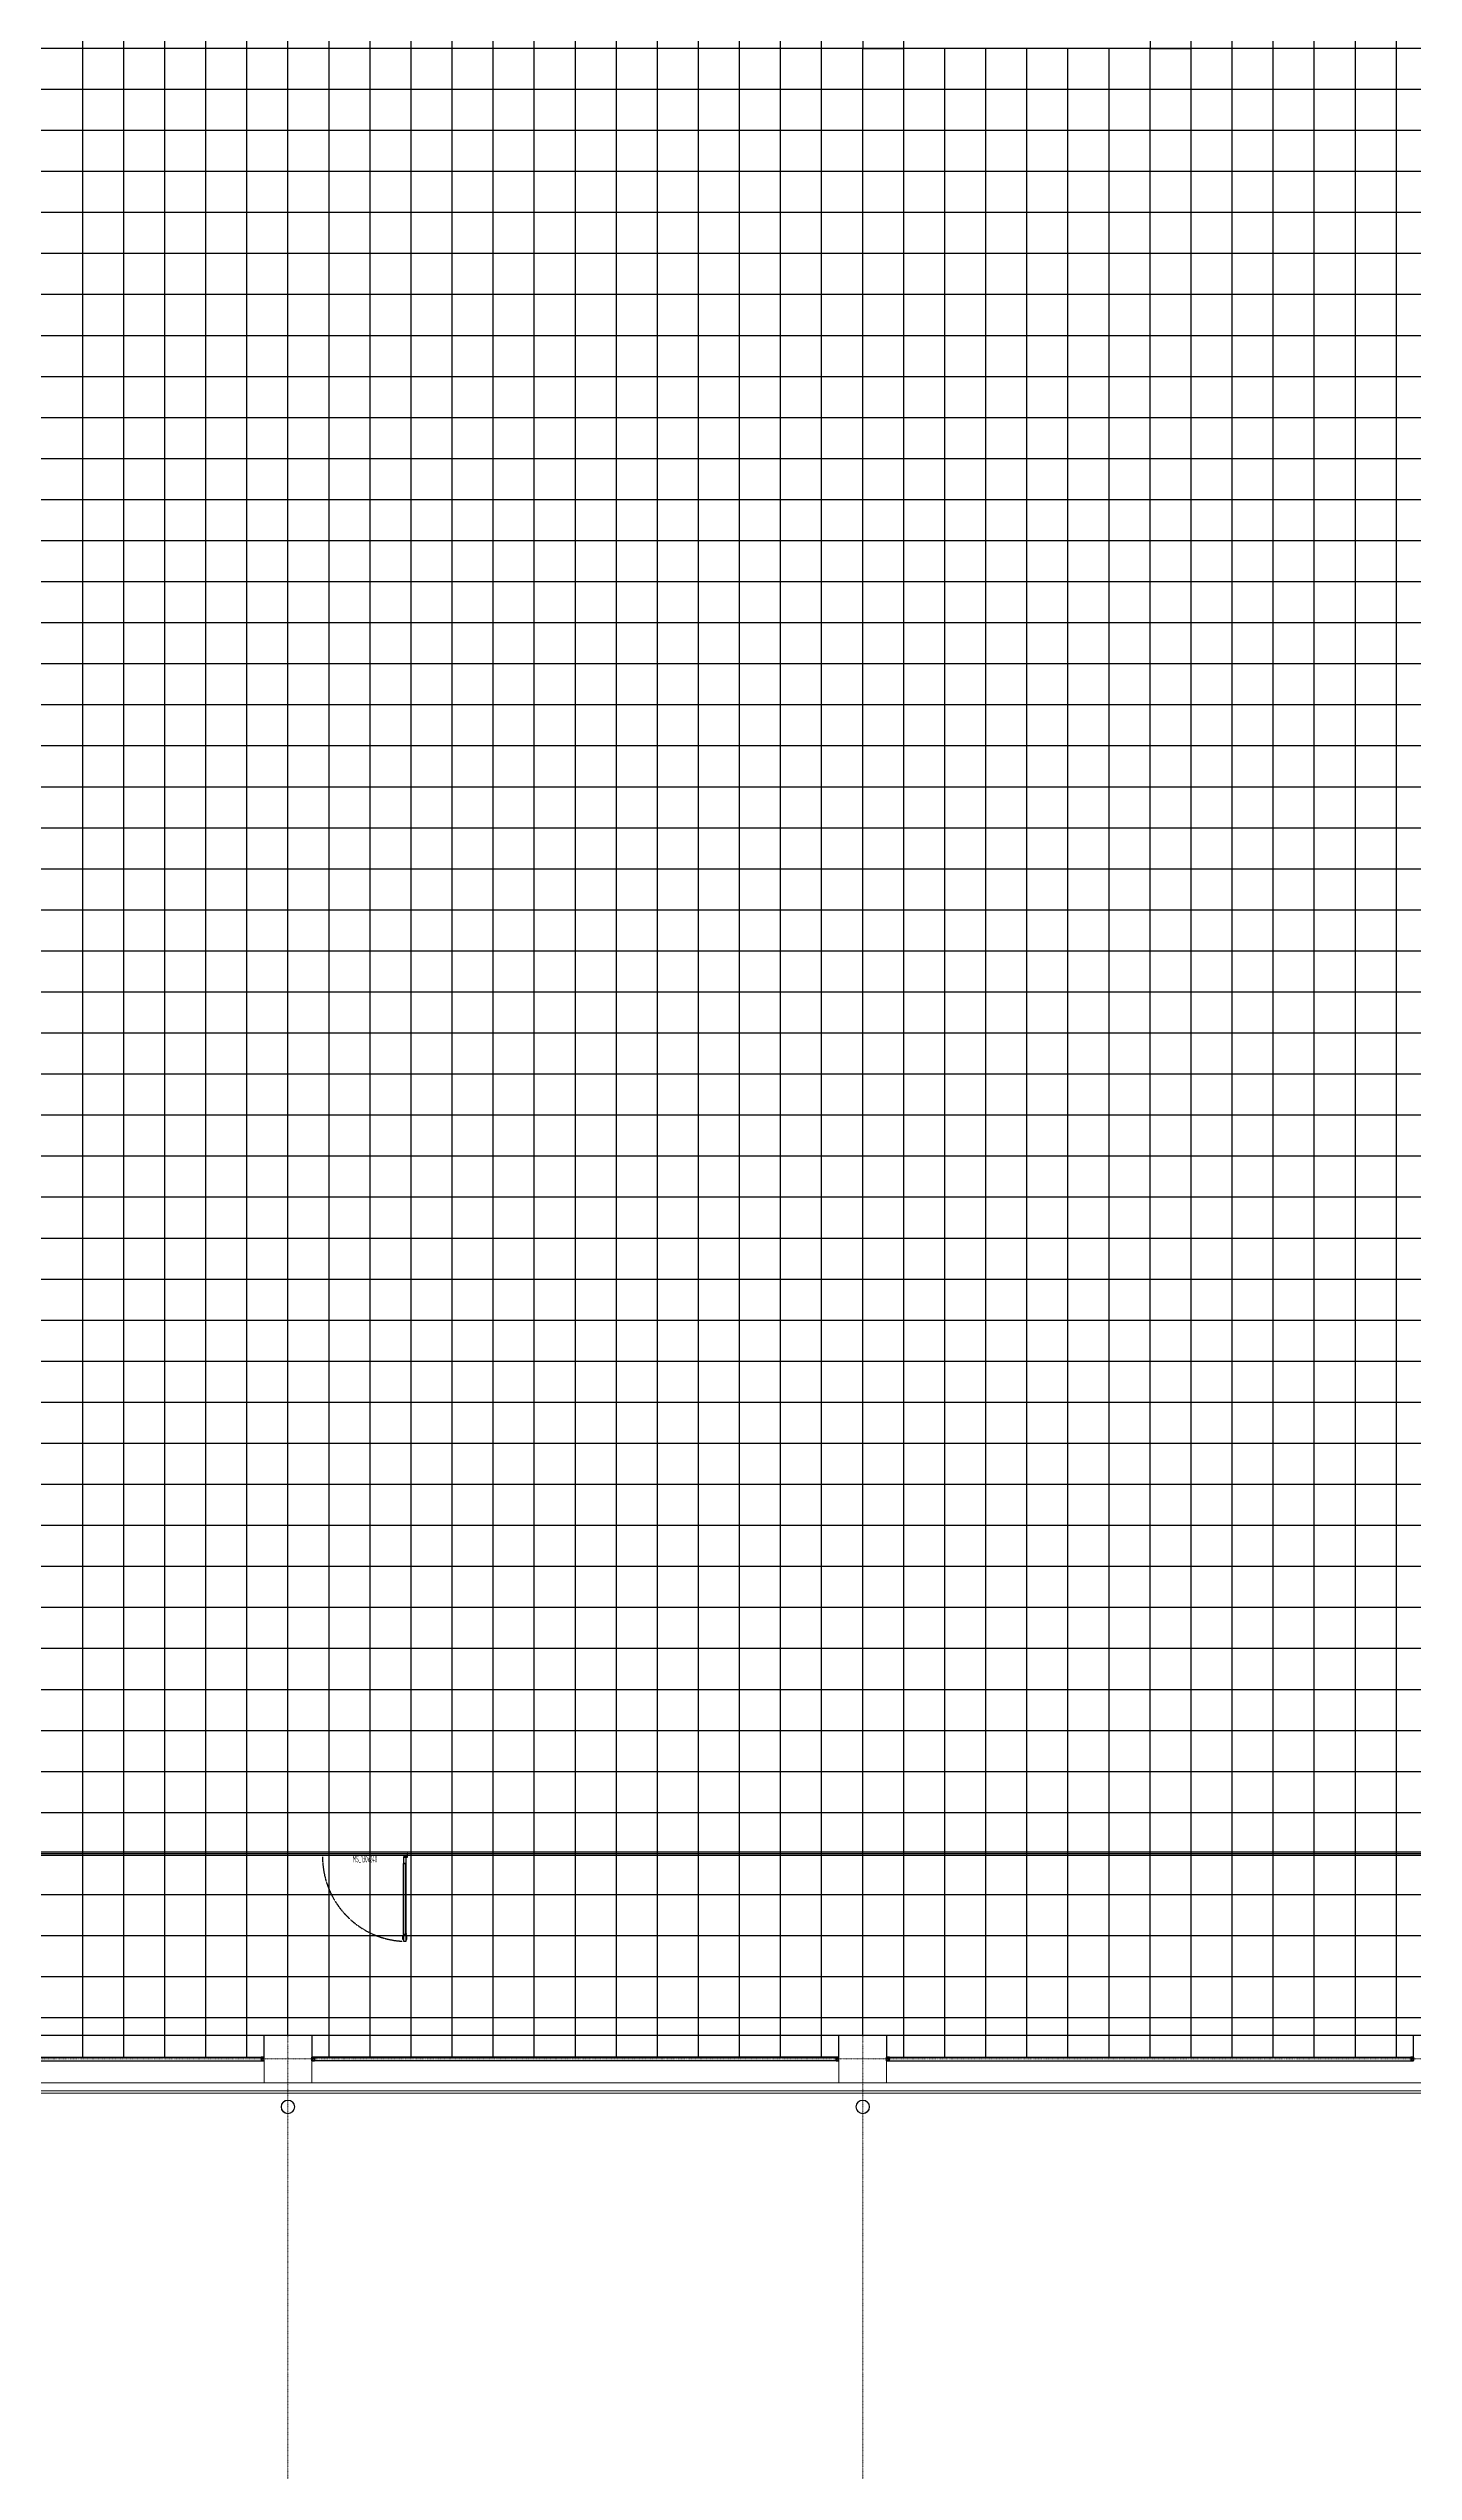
# Model space of a CAD drawing. Extents: x -32000 to 290600, y -96057 to 131250.
# Drawn here: x 22900 to 42850, y -6033 to 29400 of the extents above; entities that cross this region are included whole.
import ezdxf
from ezdxf.enums import TextEntityAlignment as Align

# ---------------------------------------------------------------- set-up
doc = ezdxf.new("R2010")
doc.units = 0
doc.linetypes.add('H12PL3$0$JJP_三點線', pattern=[0.9, 0.3, -0.15, 0, -0.15, 0, -0.15, 0, -0.15])
doc.linetypes.add('XFDP30-200K$0$HIDDEN', pattern=[0.3, 0.2, -0.1])
for name, color, linetype in [('H12PL3$0$A-OBJE-MEP', 252, 'Continuous'), ('H12PL3$0$A-WALL-EX', 252, 'Continuous'), ('H12PL3$0$S-COL', 252, 'Continuous'), ('H12PL3$0$S-GRID', 252, 'Continuous'), ('XFDP30-200K$0$A-Door (200K)', 2, 'Continuous'), ('XFDP30-200K$0$A-Partition-Col (200K)', 1, 'Continuous'), ('XFDP30-200K$0$A-W-P1S (200K)', 2, 'Continuous'), ('XFDP30-200K$0$A-W-R1 (Rockwool) (200K)', 2, 'Continuous'), ('XFDR30-200K$0$A-R-Plan (200K_Abnormal)', 141, 'Continuous'), ('XFDR30-200K$0$A-R-Plan(200K)', 141, 'Continuous')]:
    doc.layers.add(name, color=color, linetype=linetype)
doc.layers.add('XFDP30-200K$0$A-Area (200K)', color=7, linetype='Continuous', plot=False)
doc.layers.add('XFDR30-200K$0$A-Area (200K)', color=171, linetype='Continuous', plot=False)
doc.styles.add('XFDP30-200K$0$AA-TXT', font='isocp.shx', dxfattribs={"width": 0.8, "bigfont": 'china.shx'})

# ---------------------------------------------------------------- blocks, each defined once
blk = doc.blocks.new('XFDP30-200K$0$TP1-50-Partition_Col-side')
blk.add_lwpolyline([(-2.5, -4), (-2.5, -3.9), (-2.6, -3.9), (-2.5, -3), (-2.5, -0.3), (-2.4, -0.2), (-0.7, -0.2), (-0.5, -0.2), (-0.1, -0.2), (0, -0.2), (0, -0.2), (0.5, -0.2), (0.6, -0.2), (2.4, -0.2), (2.5, -0.3), (2.5, -3), (2.6, -3.9), (2.5, -3.9), (2.5, -4), (2.7, -4), (2.7, 0), (-2.7, 0), (-2.7, -4)], close=True)
for points in [[(-1.6, -2.1), (-2.3, -2.1, 0.414213), (-2.4, -2.2), (-2.4, -3.6), (-2.5, -3.6), (-2.5, -2.2, -0.414213), (-2.3, -2), (-1.6, -2), (-1.6, -2.1)], [(1.6, -2.1), (2.3, -2.1, -0.414213), (2.4, -2.2), (2.4, -3.6), (2.5, -3.6), (2.5, -2.2, 0.414213), (2.3, -2), (1.6, -2), (1.6, -2.1)]]:
    blk.add_lwpolyline(points, format="xyb")
blk.add_lwpolyline([(2.2, -3.6), (-2.2, -3.6, -0.414214), (-2.3, -3.5), (-2.3, -2.6, -0.414214), (-2.2, -2.5), (-1.3, -2.5, 0.414214), (-1.1, -2.3), (-1.1, -2.2, 0.414214), (-1.3, -2.1), (-1.9, -2.1), (-1.9, -2.1), (-1.3, -2.1, -0.414214), (-1.2, -2.2), (-1.2, -2.3, -0.414214), (-1.3, -2.4), (-2.2, -2.4, 0.414214), (-2.4, -2.6), (-2.4, -3.5, 0.414214), (-2.2, -3.6), (2.2, -3.6, 0.414214), (2.4, -3.5), (2.4, -2.6, 0.414214), (2.2, -2.4), (1.3, -2.4, -0.414214), (1.2, -2.3), (1.2, -2.2, -0.414214), (1.3, -2.1), (1.9, -2.1), (1.9, -2.1), (1.3, -2.1, 0.414214), (1.1, -2.2), (1.1, -2.3, 0.414214), (1.3, -2.5), (2.2, -2.5, -0.414214), (2.3, -2.6), (2.3, -3.5, -0.414214)], format="xyb", close=True)
blk = doc.blocks.new('XFDP30-200K$0$GAD2205')
blk.add_lwpolyline([(0, 1), (0, 1), (-18, 1, -0.414214), (-18, 2), (-18, 3, -0.414214), (-18, 3), (-14, 3, 0.414214), (-13, 4), (-13, 4, 0.414214), (-14, 4), (-18, 4, -0.414214), (-18, 5), (-18, 12, -0.414214), (-18, 12), (-18, 12, 0.414214), (-18, 12), (-18, 14, 0.72636), (-19, 14), (-19, 13, 0.158507), (-19, 13), (-19, 0, 0.414214), (-19, 0), (19, 0, 0.414214), (19, 0), (19, 13, 0.158507), (19, 13), (19, 14, 0.72636), (18, 14), (18, 12, 0.414214), (18, 12, -0.414214), (18, 12), (18, 5, -0.414214), (18, 4), (14, 4, 0.414214), (13, 4), (13, 4, 0.414214), (14, 3), (18, 3, -0.414214), (18, 3), (18, 2, -0.414214), (18, 1), (0, 1)], format="xyb", close=True)
blk = doc.blocks.new('XFDP30-200K$0$Door-S130a')
for p, q in [((8.8, 120.4), (8.8, 125.3)), ((8.8, 125.3), (9.6, 125.3)), ((9.6, 120.4), (8.8, 120.4)), ((9.6, 125.3), (9.6, 120.4))]:
    blk.add_line(p, q)
blk.add_lwpolyline([(4.8, 120.4), (4.8, 125.3), (4, 125.3), (4, 120.4)], close=True)
at = {"ltscale": 5}
for points in [[(8.8, 117.8), (8.8, 127.9), (4.8, 127.9), (4.8, 117.8)], [(5, 117.5), (5, 14.8), (5, 14.8), (5, 117.5)], [(8.6, 14.8), (8.5, 14.8), (8.5, 117.5), (8.6, 117.5)], [(8.8, 4.3), (8.8, 14.4), (4.8, 14.4), (4.8, 4.3)]]:
    blk.add_lwpolyline(points, close=True, dxfattribs=at)
blk.add_lwpolyline([(4.8, 117.9), (4.8, 116.7, 0.158507), (4.9, 116.7), (4.9, 116.5, 0.72636), (5, 116.6), (5, 116.7, 0.414214), (5, 116.7, -0.414214), (4.9, 116.8), (4.9, 117.5, -0.414214), (5, 117.5), (5.4, 117.5, 0.414214), (5.4, 117.5), (5.4, 117.6, 0.414214), (5.4, 117.6), (5, 117.6, -0.414214), (4.9, 117.6), (4.9, 117.8, -0.414214), (5, 117.8), (6.8, 117.8), (6.8, 117.8), (6.8, 117.8), (8.6, 117.8, -0.414214), (8.6, 117.8), (8.6, 117.6, -0.414214), (8.6, 117.6), (8.2, 117.6, 0.414214), (8.1, 117.6), (8.1, 117.5, 0.414214), (8.2, 117.5), (8.6, 117.5, -0.414214), (8.6, 117.5), (8.6, 116.8, -0.414214), (8.6, 116.7), (8.6, 116.7, 0.414214), (8.6, 116.7), (8.6, 116.6, 0.72636), (8.6, 116.5), (8.7, 116.7, 0.158507), (8.7, 116.7), (8.7, 117.9, 0.414214), (8.7, 117.9), (4.9, 117.9, 0.414214)], format="xyb", close=True, dxfattribs=at)
at = {"ltscale": 500}
for points in [[(3.2, -0.6), (3.2, 3.9), (3, 3.9), (3, -0.6)], [(8.5, 4.8), (4, 4.8), (4, 4.6), (8.5, 4.6)]]:
    blk.add_lwpolyline(points, close=True, dxfattribs=at)
at = {"linetype": 'XFDP30-200K$0$HIDDEN', "ltscale": 0.1}
blk.add_arc((3.4, 4.4), 123.6, 0, 86.7594, dxfattribs=at)
at = {"ltscale": 500, "extrusion": (0, 0, -1)}
blk.add_ellipse((3.4, 4.4), major_axis=(-0.495, 0.495), ratio=1, start_param=5.497787, end_param=11.780972, dxfattribs=at)
at = {"ltscale": 5, "xscale": 0.1000000000058208, "yscale": 0.1000000000058208, "zscale": 0.1000000000058208}
blk.add_blockref('XFDP30-200K$0$GAD2205', (6.8, 14.3), dxfattribs=at)
at = {"color": 9, "style": 'XFDP30-200K$0$AA-TXT', "width": 0.45}
blk.add_attdef('130X240', text='', height=10, dxfattribs=at).set_placement((65, 10), align=Align.MIDDLE_CENTER)
blk = doc.blocks.new('XFDP30-200K')
at = {"layer": 'XFDP30-200K$0$A-Area (200K)'}
blk.add_lwpolyline([(174600, 89650), (43650, 89650), (43650, 85450), (18450, 85450), (18450, 60390), (23000, 60390), (23000, 55815), (18449, 55815), (18449, 350), (127550, 350), (127550, -2100), (150850, -2100), (150850, 350), (174600, 350)], close=True, dxfattribs=at)
at = {"layer": 'XFDP30-200K$0$A-W-P1S (200K)'}
for p, q in [((167375, 2975, 0), (18575, 2975)), ((167375, 3025, 0), (18625, 3025))]:
    blk.add_line(p, q, dxfattribs=at)
at = {"layer": 'XFDP30-200K$0$A-W-R1 (Rockwool) (200K)'}
for p, q in [((18350, 25, 0), (26050, 25, 0)), ((34450, 25, 0), (26750, 25, 0)), ((35150, 25, 0), (42850, 25, 0)), ((18350, -25, 0), (26050, -25, 0)), ((34450, -25, 0), (26750, -25, 0)), ((35150, -25, 0), (42850, -25, 0))]:
    blk.add_line(p, q, dxfattribs=at)
at = {"layer": 'XFDP30-200K$0$A-Door (200K)'}
ref = blk.add_blockref('XFDP30-200K$0$Door-S130a', (28175, 3000, 0), dxfattribs=dict(at, xscale=10, yscale=10, zscale=10, rotation=180))
ref.add_attrib('130X240', 'MS_130x240', dxfattribs={"layer": '0', "color": 9, "height": 100, "style": 'XFDP30-200K$0$AA-TXT', "width": 0.45}).set_placement((27525, 2925, 0), align=Align.MIDDLE_CENTER)
at = {"layer": 'XFDP30-200K$0$A-Partition-Col (200K)', "yscale": 10, "zscale": 10}
for p, xscale, rotation in [((26050, 0, 0), 10, 270), ((26750, 0, 0), -10, 90), ((34450, 0, 0), 10, 270), ((35150, 0, 0), -10, 90), ((42850, 0, 0), 10, 270)]:
    blk.add_blockref('XFDP30-200K$0$TP1-50-Partition_Col-side', p, dxfattribs=dict(at, xscale=xscale, rotation=rotation))
blk = doc.blocks.new('H12PL3')
at = {"layer": 'H12PL3$0$A-OBJE-MEP', "lineweight": 0, "flags": 128}
for points in [[(26495, -700, 1), (26305, -700, 1)], [(34895, -700, 1), (34705, -700, 1)]]:
    blk.add_lwpolyline(points, format="xyb", close=True, dxfattribs=at)
at = {"layer": 'H12PL3$0$A-OBJE-MEP', "lineweight": 0}
for centre in [(26400, -700), (34800, -700)]:
    blk.add_circle(centre, 100, dxfattribs=at)
at = {"layer": 'H12PL3$0$A-WALL-EX', "lineweight": 0}
blk.add_line((68150, -465), (18000, -465), dxfattribs=at)
at = {"layer": 'H12PL3$0$A-WALL-EX', "lineweight": 0, "flags": 128}
for points in [[(68150, -350), (18000, -350)], [(18000, -500), (68150, -500)], [(18000, -500), (68150, -500)], [(18000, -500), (68150, -500)], [(18000, -500), (68150, -500)], [(18000, -500), (68150, -500)], [(18000, -500), (68150, -500)]]:
    blk.add_lwpolyline(points, dxfattribs=at)
at = {"layer": 'H12PL3$0$S-COL', "lineweight": 0, "flags": 128}
for points in [[(26750, -350), (26750, 350), (26050, 350), (26050, -350)], [(35150, -350), (35150, 350), (34450, 350), (34450, -350)]]:
    blk.add_lwpolyline(points, dxfattribs=at)
at = {"layer": 'H12PL3$0$S-GRID', "linetype": 'H12PL3$0$JJP_三點線', "lineweight": 0}
for p, q in [((26400, 128250), (26400, -28000)), ((34800, 128250), (34800, -28000)), ((-29000, 15000), (289600, 15000)), ((-29000, 0), (289600, 0))]:
    blk.add_line(p, q, dxfattribs=at)
blk.add_blockref('XFDP30-200K', (0, 0))
blk = doc.blocks.new('XFDR30-200K')
at = {"layer": 'XFDR30-200K$0$A-Area (200K)', "elevation": 0}
blk.add_lwpolyline([(18450, 25), (26050, 25), (26050, 350), (26750, 350), (26750, 25), (34450, 25), (34450, 350), (35150, 350), (35150, 25), (42850, 25), (42850, 350), (43550, 350), (43550, 25), (51250, 25), (51250, 350), (51950, 350), (51950, 25), (59650, 25), (59650, 350), (60350, 350), (60350, 25), (68050, 25)], dxfattribs=at)
at = {"layer": 'XFDR30-200K$0$A-R-Plan (200K_Abnormal)', "elevation": 0}
for points in [[(34800, 29400), (34200, 29400), (34200, 30000), (34425, 30000), (34425, 29625), (34800, 29625)], [(34800, 29400), (35400, 29400), (35400, 30000), (35175, 30000), (35175, 29625), (34800, 29625)], [(39000, 29400), (39600, 29400), (39600, 30000), (39344, 30000), (39344, 29600), (39000, 29600)]]:
    blk.add_lwpolyline(points, close=True, dxfattribs=at)
at = {"layer": 'XFDR30-200K$0$A-R-Plan(200K)'}
for p, q in [((23400, 25, 0), (23400, 85450)), ((24000, 25, 0), (24000, 85450)), ((24600, 25, 0), (24600, 85450)), ((25200, 25, 0), (25200, 85450)), ((25800, 25, 0), (25800, 85450)), ((26400, 350), (26400, 85450)), ((27000, 25, 0), (27000, 85450)), ((27600, 25, 0), (27600, 85450)), ((28200, 25, 0), (28200, 85450)), ((28800, 25, 0), (28800, 85450)), ((29400, 25, 0), (29400, 85450)), ((30000, 25, 0), (30000, 85450)), ((30600, 25, 0), (30600, 85450)), ((31200, 25, 0), (31200, 85450)), ((31800, 25, 0), (31800, 85450)), ((32400, 25, 0), (32400, 85450)), ((33000, 25, 0), (33000, 85450)), ((33600, 25, 0), (33600, 85450)), ((34200, 25, 0), (34200, 85450)), ((39600, 25, 0), (39600, 85450)), ((40200, 25, 0), (40200, 85450)), ((40800, 25, 0), (40800, 85450)), ((41400, 25, 0), (41400, 85450)), ((42000, 25, 0), (42000, 85450)), ((42600, 25, 0), (42600, 85450)), ((174600, 29400), (18449, 29400)), ((34800, 350), (34800, 29400)), ((35400, 25, 0), (35400, 29400, 0)), ((36000, 25, 0), (36000, 29400, 0)), ((36600, 25, 0), (36600, 29400, 0)), ((37200, 25, 0), (37200, 29400, 0)), ((37800, 25, 0), (37800, 29400, 0)), ((38400, 25, 0), (38400, 29400, 0)), ((39000, 25, 0), (39000, 29400, 0)), ((174600, 28800), (18449, 28800)), ((174600, 28200), (18449, 28200)), ((174600, 27600), (18449, 27600)), ((174600, 27000), (18449, 27000)), ((174600, 26400), (18449, 26400)), ((174600, 25800), (18449, 25800)), ((174600, 25200), (18449, 25200)), ((174600, 24600), (18449, 24600)), ((174600, 24000), (18449, 24000)), ((174600, 23400), (18449, 23400)), ((174600, 22800), (18449, 22800)), ((174600, 22200), (18449, 22200)), ((174600, 21600), (18449, 21600)), ((174600, 21000), (18449, 21000)), ((174600, 20400), (18449, 20400)), ((174600, 19800), (18449, 19800)), ((174600, 19200), (18449, 19200)), ((174600, 18600), (18449, 18600)), ((174600, 18000), (18449, 18000)), ((174600, 17400), (18449, 17400)), ((174600, 16800), (18449, 16800)), ((174600, 16200), (18449, 16200)), ((174600, 15600), (18449, 15600)), ((126600, 15000), (18449, 15000)), ((174600, 14400), (18449, 14400)), ((174600, 13800), (18449, 13800)), ((166200, 13200), (18449, 13200)), ((166200, 12600), (18449, 12600)), ((166200, 12000), (18449, 12000)), ((166200, 11400), (18449, 11400)), ((166200, 10800), (18449, 10800)), ((166200, 10200), (18449, 10200)), ((166200, 9600), (18449, 9600)), ((166200, 9000), (18449, 9000)), ((166200, 8400), (18449, 8400)), ((166200, 7800), (18449, 7800)), ((166200, 7200), (18449, 7200)), ((166200, 6600), (18449, 6600)), ((166200, 6000), (18449, 6000)), ((166200, 5400), (18449, 5400)), ((166200, 4800), (18449, 4800)), ((166200, 4200), (18449, 4200)), ((166200, 3600), (18449, 3600)), ((166200, 3000), (18449, 3000)), ((166200, 2400), (18449, 2400)), ((166200, 1800), (18449, 1800)), ((166200, 1200), (18449, 1200)), ((166200, 600), (18449, 600))]:
    blk.add_line(p, q, dxfattribs=at)

msp = doc.modelspace()

# ---------------------------------------------------------------- block references
for name in ['H12PL3', 'XFDR30-200K']:
    msp.add_blockref(name, (0, 0))

doc.saveas('drawing.dxf')
